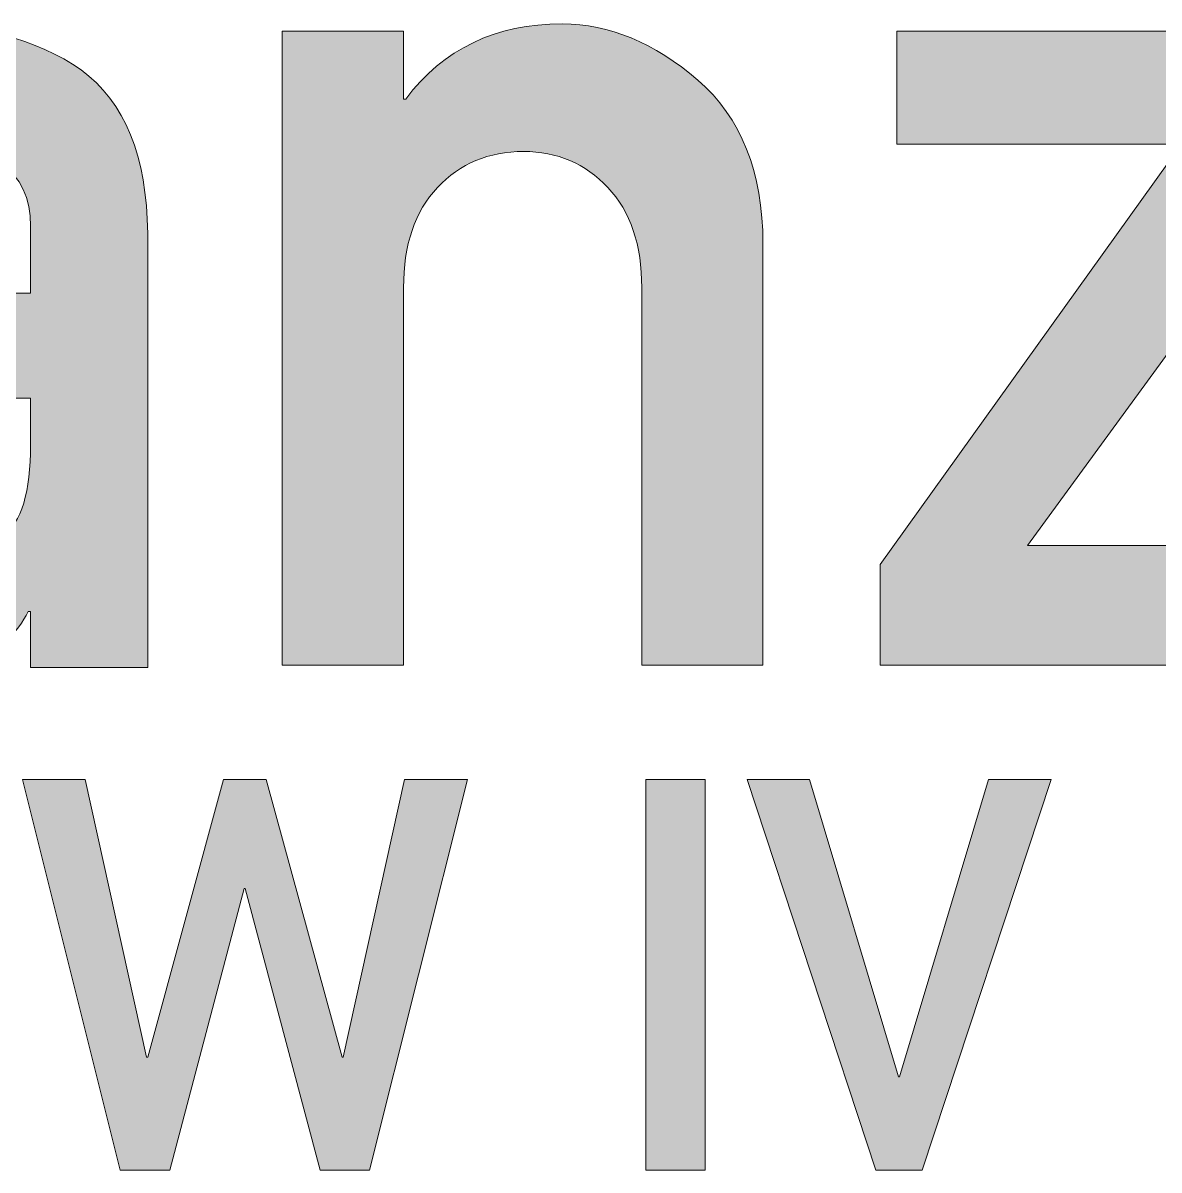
# Model space of a CAD drawing. Header units: inches. Extents: x 247 to 2765, y -1897 to -1110.
# Drawn here: x 2687.36 to 2704.55, y -1298.37 to -1281.02 of the extents above; entities that cross this region are included whole.
import ezdxf

# ---------------------------------------------------------------- set-up
doc = ezdxf.new("R2010")
doc.units = ezdxf.units.IN
doc.header["$MEASUREMENT"] = 0
doc.layers.add('Layer 1', color=7, linetype='Continuous')

# ---------------------------------------------------------------- blocks, each defined once
blk = doc.blocks.new('block 318')
at = {"layer": 'Layer 1', "true_color": 0x010101}
h = blk.add_hatch(color=18, dxfattribs=at)
h.dxf.hatch_style = 2
edge = h.paths.add_edge_path()
edge.add_spline(control_points=[(2687.481, -1290.77), (2687.481, -1290.77), (2687.481, -1289.921), (2687.481, -1289.921), (2687.481, -1289.921), (2687.446, -1289.921), (2687.446, -1289.921), (2687.276, -1290.253), (2687.022, -1290.493), (2686.683, -1290.641), (2686.32, -1290.801), (2685.847, -1290.882), (2685.263, -1290.882), (2684.257, -1290.857), (2683.497, -1290.574), (2682.982, -1290.032), (2682.422, -1289.49), (2682.141, -1288.797), (2682.141, -1287.954), (2682.141, -1287.153), (2682.384, -1286.482), (2682.869, -1285.94), (2683.354, -1285.398), (2684.069, -1285.121), (2685.017, -1285.109), (2685.017, -1285.109), (2687.48, -1285.109), (2687.48, -1285.109), (2687.48, -1285.109), (2687.48, -1284.093), (2687.48, -1284.093), (2687.486, -1283.243), (2686.881, -1282.831), (2685.665, -1282.855), (2685.244, -1282.855), (2684.893, -1282.904), (2684.613, -1283.003), (2684.339, -1283.132), (2684.131, -1283.332), (2683.99, -1283.603), (2683.99, -1283.603), (2682.587, -1282.439), (2682.587, -1282.439), (2683.265, -1281.484), (2684.261, -1281.02), (2685.577, -1281.045), (2686.682, -1281.032), (2687.57, -1281.26), (2688.243, -1281.728), (2688.903, -1282.215), (2689.239, -1283.04), (2689.251, -1284.203), (2689.251, -1284.203), (2689.251, -1290.77), (2689.251, -1290.77), (2689.251, -1290.77), (2687.481, -1290.77), (2687.481, -1290.77), (2687.481, -1290.77), (2687.481, -1290.77), (2687.481, -1290.77)], knot_values=[0, 0, 0, 0, 1, 1, 1, 2, 2, 2, 3, 3, 3, 4, 4, 4, 5, 5, 5, 6, 6, 6, 7, 7, 7, 8, 8, 8, 9, 9, 9, 10, 10, 10, 11, 11, 11, 12, 12, 12, 13, 13, 13, 14, 14, 14, 15, 15, 15, 16, 16, 16, 17, 17, 17, 18, 18, 18, 19, 19, 19, 20, 20, 20, 20], degree=3, periodic=1)
edge = h.paths.add_edge_path()
edge.add_spline(control_points=[(2687.481, -1287.399), (2687.481, -1287.399), (2687.481, -1286.697), (2687.481, -1286.697), (2687.481, -1286.697), (2685.35, -1286.697), (2685.35, -1286.697), (2684.31, -1286.728), (2683.796, -1287.116), (2683.807, -1287.861), (2683.807, -1288.181), (2683.941, -1288.458), (2684.211, -1288.692), (2684.468, -1288.945), (2684.892, -1289.071), (2685.482, -1289.071), (2686.231, -1289.082), (2686.757, -1288.987), (2687.061, -1288.784), (2687.34, -1288.581), (2687.481, -1288.119), (2687.481, -1287.399)], knot_values=[0, 0, 0, 0, 1, 1, 1, 2, 2, 2, 3, 3, 3, 4, 4, 4, 5, 5, 5, 6, 6, 6, 7, 7, 7, 7], degree=3, periodic=1)
h = blk.add_hatch(color=18, dxfattribs=at)
h.dxf.hatch_style = 2
edge = h.paths.add_edge_path()
edge.add_spline(control_points=[(2691.286, -1290.734), (2691.286, -1290.734), (2691.286, -1281.146), (2691.286, -1281.146), (2691.286, -1281.146), (2693.119, -1281.146), (2693.119, -1281.146), (2693.119, -1281.146), (2693.119, -1282.171), (2693.119, -1282.171), (2693.119, -1282.171), (2693.154, -1282.171), (2693.154, -1282.171), (2693.721, -1281.414), (2694.51, -1281.035), (2695.521, -1281.035), (2696.228, -1281.035), (2696.911, -1281.318), (2697.569, -1281.885), (2698.226, -1282.451), (2698.555, -1283.276), (2698.555, -1284.36), (2698.555, -1284.36), (2698.555, -1290.733), (2698.555, -1290.733), (2698.555, -1290.733), (2696.723, -1290.733), (2696.723, -1290.733), (2696.723, -1290.733), (2696.723, -1285.024), (2696.723, -1285.024), (2696.723, -1284.378), (2696.552, -1283.873), (2696.21, -1283.51), (2695.868, -1283.147), (2695.443, -1282.965), (2694.935, -1282.965), (2694.409, -1282.965), (2693.974, -1283.147), (2693.633, -1283.51), (2693.291, -1283.873), (2693.12, -1284.378), (2693.12, -1285.024), (2693.12, -1285.024), (2693.12, -1290.733), (2693.12, -1290.733), (2693.12, -1290.733), (2691.286, -1290.734), (2691.286, -1290.734), (2691.286, -1290.734), (2691.286, -1290.734), (2691.286, -1290.734)], knot_values=[0, 0, 0, 0, 1, 1, 1, 2, 2, 2, 3, 3, 3, 4, 4, 4, 5, 5, 5, 6, 6, 6, 7, 7, 7, 8, 8, 8, 9, 9, 9, 10, 10, 10, 11, 11, 11, 12, 12, 12, 13, 13, 13, 14, 14, 14, 15, 15, 15, 16, 16, 16, 17, 17, 17, 17], degree=3, periodic=1)
h = blk.add_hatch(color=18, dxfattribs=at)
h.dxf.hatch_style = 2
h.paths.add_polyline_path([(2700.326, -1290.734), (2700.326, -1289.21), (2704.885, -1282.855), (2700.58, -1282.855), (2700.58, -1281.146), (2707.113, -1281.146), (2707.113, -1282.68), (2702.554, -1288.924), (2707.113, -1288.924), (2707.113, -1290.734), (2700.326, -1290.734)])
at = {"layer": 'Layer 1', "lineweight": 0}
blk.add_lwpolyline([(2700.326, -1290.734), (2700.326, -1289.21), (2704.885, -1282.855), (2700.58, -1282.855), (2700.58, -1281.146), (2707.113, -1281.146), (2707.113, -1282.68), (2702.554, -1288.924), (2707.113, -1288.924), (2707.113, -1290.734), (2700.326, -1290.734), (2700.326, -1290.734)], dxfattribs=at)
for points, knots in [([(2687.481, -1290.77), (2687.481, -1290.77), (2687.481, -1289.921), (2687.481, -1289.921), (2687.481, -1289.921), (2687.446, -1289.921), (2687.446, -1289.921), (2687.276, -1290.253), (2687.022, -1290.493), (2686.683, -1290.641), (2686.32, -1290.801), (2685.847, -1290.882), (2685.263, -1290.882), (2684.257, -1290.857), (2683.497, -1290.574), (2682.982, -1290.032), (2682.422, -1289.49), (2682.141, -1288.797), (2682.141, -1287.954), (2682.141, -1287.153), (2682.384, -1286.482), (2682.869, -1285.94), (2683.354, -1285.398), (2684.069, -1285.121), (2685.017, -1285.109), (2685.017, -1285.109), (2687.48, -1285.109), (2687.48, -1285.109), (2687.48, -1285.109), (2687.48, -1284.093), (2687.48, -1284.093), (2687.486, -1283.243), (2686.881, -1282.831), (2685.665, -1282.855), (2685.244, -1282.855), (2684.893, -1282.904), (2684.613, -1283.003), (2684.339, -1283.132), (2684.131, -1283.332), (2683.99, -1283.603), (2683.99, -1283.603), (2682.587, -1282.439), (2682.587, -1282.439), (2683.265, -1281.484), (2684.261, -1281.02), (2685.577, -1281.045), (2686.682, -1281.032), (2687.57, -1281.26), (2688.243, -1281.728), (2688.903, -1282.215), (2689.239, -1283.04), (2689.251, -1284.203), (2689.251, -1284.203), (2689.251, -1290.77), (2689.251, -1290.77), (2689.251, -1290.77), (2687.481, -1290.77), (2687.481, -1290.77), (2687.481, -1290.77), (2687.481, -1290.77), (2687.481, -1290.77)], [0, 0, 0, 0, 1, 1, 1, 2, 2, 2, 3, 3, 3, 4, 4, 4, 5, 5, 5, 6, 6, 6, 7, 7, 7, 8, 8, 8, 9, 9, 9, 10, 10, 10, 11, 11, 11, 12, 12, 12, 13, 13, 13, 14, 14, 14, 15, 15, 15, 16, 16, 16, 17, 17, 17, 18, 18, 18, 19, 19, 19, 20, 20, 20, 20]), ([(2691.286, -1290.734), (2691.286, -1290.734), (2691.286, -1281.146), (2691.286, -1281.146), (2691.286, -1281.146), (2693.119, -1281.146), (2693.119, -1281.146), (2693.119, -1281.146), (2693.119, -1282.171), (2693.119, -1282.171), (2693.119, -1282.171), (2693.154, -1282.171), (2693.154, -1282.171), (2693.721, -1281.414), (2694.51, -1281.035), (2695.521, -1281.035), (2696.228, -1281.035), (2696.911, -1281.318), (2697.569, -1281.885), (2698.226, -1282.451), (2698.555, -1283.276), (2698.555, -1284.36), (2698.555, -1284.36), (2698.555, -1290.733), (2698.555, -1290.733), (2698.555, -1290.733), (2696.723, -1290.733), (2696.723, -1290.733), (2696.723, -1290.733), (2696.723, -1285.024), (2696.723, -1285.024), (2696.723, -1284.378), (2696.552, -1283.873), (2696.21, -1283.51), (2695.868, -1283.147), (2695.443, -1282.965), (2694.935, -1282.965), (2694.409, -1282.965), (2693.974, -1283.147), (2693.633, -1283.51), (2693.291, -1283.873), (2693.12, -1284.378), (2693.12, -1285.024), (2693.12, -1285.024), (2693.12, -1290.733), (2693.12, -1290.733), (2693.12, -1290.733), (2691.286, -1290.734), (2691.286, -1290.734), (2691.286, -1290.734), (2691.286, -1290.734), (2691.286, -1290.734)], [0, 0, 0, 0, 1, 1, 1, 2, 2, 2, 3, 3, 3, 4, 4, 4, 5, 5, 5, 6, 6, 6, 7, 7, 7, 8, 8, 8, 9, 9, 9, 10, 10, 10, 11, 11, 11, 12, 12, 12, 13, 13, 13, 14, 14, 14, 15, 15, 15, 16, 16, 16, 17, 17, 17, 17]), ([(2687.481, -1287.399), (2687.481, -1287.399), (2687.481, -1286.697), (2687.481, -1286.697), (2687.481, -1286.697), (2685.35, -1286.697), (2685.35, -1286.697), (2684.31, -1286.728), (2683.796, -1287.116), (2683.807, -1287.861), (2683.807, -1288.181), (2683.941, -1288.458), (2684.211, -1288.692), (2684.468, -1288.945), (2684.892, -1289.071), (2685.482, -1289.071), (2686.231, -1289.082), (2686.757, -1288.987), (2687.061, -1288.784), (2687.34, -1288.581), (2687.481, -1288.119), (2687.481, -1287.399)], [0, 0, 0, 0, 1, 1, 1, 2, 2, 2, 3, 3, 3, 4, 4, 4, 5, 5, 5, 6, 6, 6, 7, 7, 7, 7])]:
    blk.add_open_spline(points, degree=3, knots=knots, dxfattribs=at)
blk = doc.blocks.new('block 319')
at = {"layer": 'Layer 1', "true_color": 0x010101}
h = blk.add_hatch(color=18, dxfattribs=at)
h.dxf.hatch_style = 2
h.paths.add_polyline_path([(2688.837, -1298.372), (2687.357, -1292.463), (2688.306, -1292.463), (2689.235, -1296.664), (2689.251, -1296.664), (2690.399, -1292.463), (2691.043, -1292.463), (2692.191, -1296.664), (2692.207, -1296.664), (2693.136, -1292.463), (2694.085, -1292.463), (2692.605, -1298.372), (2691.858, -1298.372), (2690.727, -1294.114), (2690.711, -1294.114), (2689.584, -1298.372)])
h = blk.add_hatch(color=18, dxfattribs=at)
h.dxf.hatch_style = 2
h.paths.add_polyline_path([(2696.785, -1298.372), (2696.785, -1292.463), (2697.681, -1292.463), (2697.681, -1298.372)])
h = blk.add_hatch(color=18, dxfattribs=at)
h.dxf.hatch_style = 2
h.paths.add_polyline_path([(2700.264, -1298.372), (2698.314, -1292.463), (2699.259, -1292.463), (2700.605, -1296.96), (2700.621, -1296.96), (2701.968, -1292.463), (2702.912, -1292.463), (2700.962, -1298.372)])
at = {"layer": 'Layer 1', "lineweight": 0}
for points in [[(2688.837, -1298.372), (2687.357, -1292.463), (2688.306, -1292.463), (2689.235, -1296.664), (2689.251, -1296.664), (2690.399, -1292.463), (2691.043, -1292.463), (2692.191, -1296.664), (2692.207, -1296.664), (2693.136, -1292.463), (2694.085, -1292.463), (2692.605, -1298.372), (2691.858, -1298.372), (2690.727, -1294.114), (2690.711, -1294.114), (2689.584, -1298.372), (2688.837, -1298.372)], [(2696.785, -1298.372), (2696.785, -1292.463), (2697.681, -1292.463), (2697.681, -1298.372), (2696.785, -1298.372)], [(2700.264, -1298.372), (2698.314, -1292.463), (2699.259, -1292.463), (2700.605, -1296.96), (2700.621, -1296.96), (2701.968, -1292.463), (2702.912, -1292.463), (2700.962, -1298.372), (2700.264, -1298.372)]]:
    blk.add_lwpolyline(points, dxfattribs=at)
blk = doc.blocks.new('block 316')
at = {"layer": 'Layer 1'}
for name in ['block 318', 'block 319']:
    blk.add_blockref(name, (0, 0), dxfattribs=at)

msp = doc.modelspace()

# ---------------------------------------------------------------- block references
at = {"layer": 'Layer 1'}
msp.add_blockref('block 316', (0, 0), dxfattribs=at)

doc.saveas('drawing.dxf')
